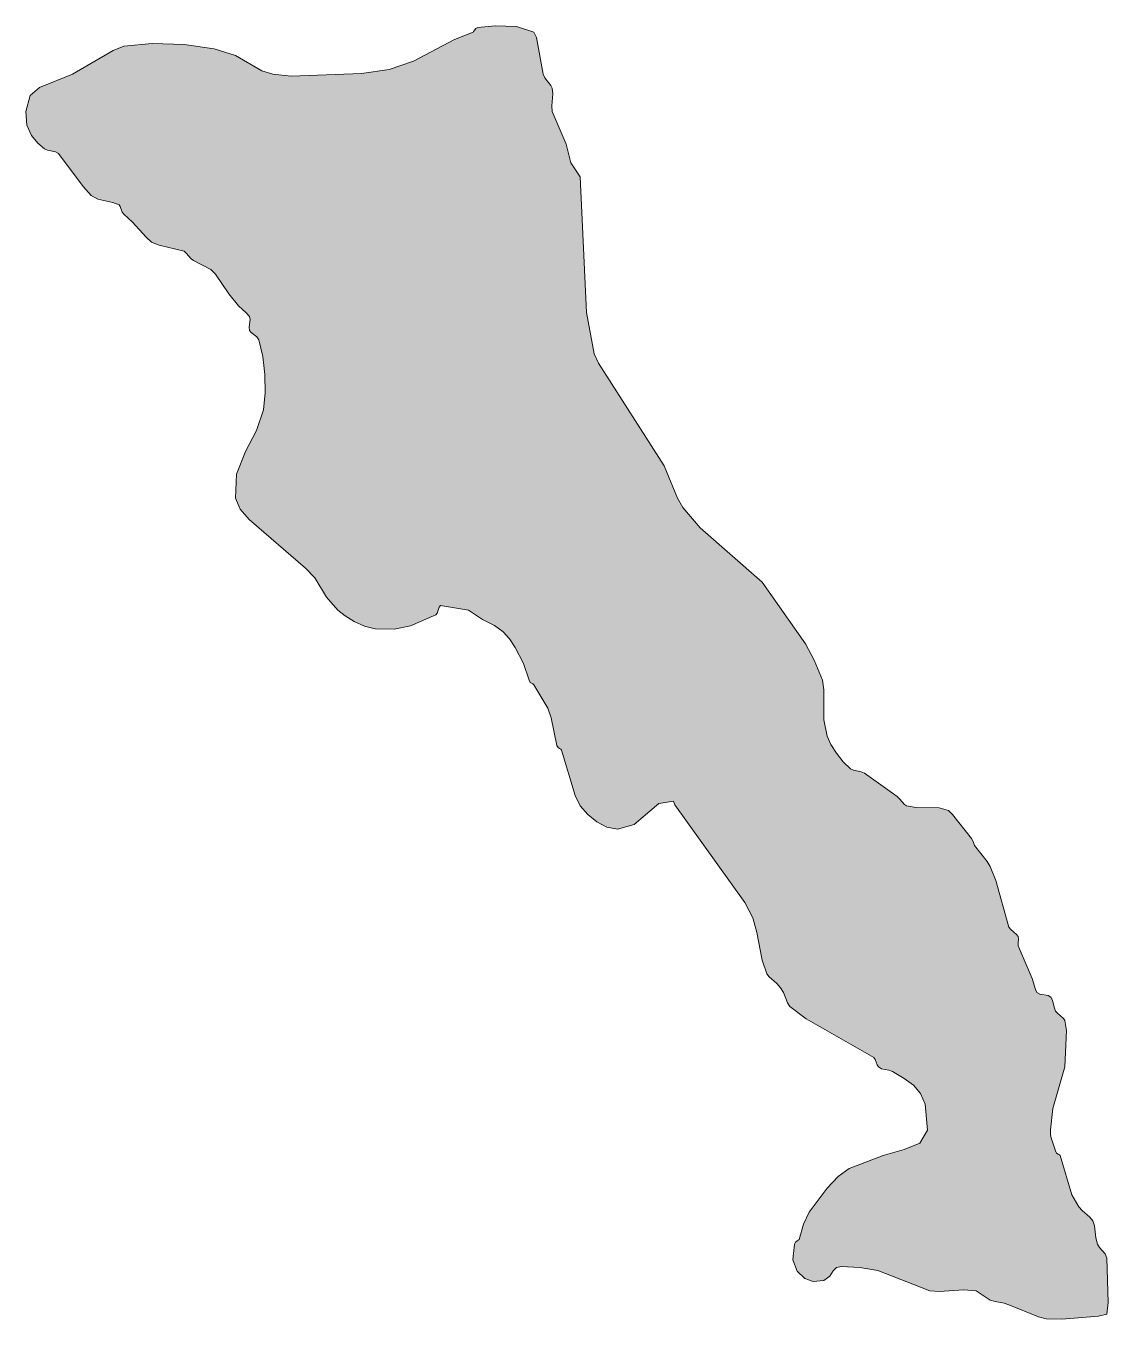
# Model space of a CAD drawing. Header units: inches. Extents: x -493 to 494, y -382 to 902.
# Drawn here: x -392.16 to -367.56, y 397.79 to 427.17 of the extents above; entities that cross this region are included whole.
import ezdxf

# ---------------------------------------------------------------- set-up
doc = ezdxf.new("R2010")
doc.units = ezdxf.units.IN
doc.header["$MEASUREMENT"] = 0
doc.layers.add('Layer 1', color=7, linetype='Continuous')

msp = doc.modelspace()

# ---------------------------------------------------------------- hatches: boundary and pattern name
at = {"layer": 'Layer 1', "true_color": 0xffffff}
h = msp.add_hatch(color=7, dxfattribs=at)
edge = h.paths.add_edge_path()
edge.add_spline(control_points=[(-381.991, 427.022), (-381.991, 427.022), (-381.98, 427.039), (-381.98, 427.039), (-381.98, 427.039), (-381.962, 427.072), (-381.962, 427.072), (-381.962, 427.072), (-381.933, 427.107), (-381.933, 427.107), (-381.933, 427.107), (-381.885, 427.128), (-381.885, 427.128), (-381.885, 427.128), (-381.487, 427.168), (-381.487, 427.168), (-381.487, 427.168), (-381.008, 427.154), (-381.008, 427.154), (-381.008, 427.154), (-380.615, 427.022), (-380.615, 427.022), (-380.615, 427.022), (-380.55, 426.902), (-380.55, 426.902), (-380.55, 426.902), (-380.403, 426.07), (-380.403, 426.07), (-380.403, 426.07), (-380.361, 425.985), (-380.361, 425.985), (-380.361, 425.985), (-380.228, 425.814), (-380.228, 425.814), (-380.228, 425.814), (-380.191, 425.752), (-380.191, 425.752), (-380.191, 425.752), (-380.179, 425.623), (-380.179, 425.623), (-380.179, 425.623), (-380.206, 425.351), (-380.206, 425.351), (-380.206, 425.351), (-380.191, 425.223), (-380.191, 425.223), (-380.191, 425.223), (-379.874, 424.481), (-379.874, 424.481), (-379.874, 424.481), (-379.768, 424.058), (-379.768, 424.058), (-379.768, 424.058), (-379.556, 423.74), (-379.556, 423.74), (-379.556, 423.74), (-379.415, 420.657), (-379.415, 420.657), (-379.415, 420.657), (-379.238, 419.717), (-379.238, 419.717), (-379.238, 419.717), (-379.144, 419.505), (-379.144, 419.505), (-379.144, 419.505), (-377.65, 417.176), (-377.65, 417.176), (-377.65, 417.176), (-377.344, 416.438), (-377.344, 416.438), (-377.344, 416.438), (-377.227, 416.223), (-377.227, 416.223), (-377.227, 416.223), (-376.835, 415.765), (-376.835, 415.765), (-376.835, 415.765), (-375.426, 414.529), (-375.426, 414.529), (-375.426, 414.529), (-374.439, 413.133), (-374.439, 413.133), (-374.439, 413.133), (-374.242, 412.762), (-374.242, 412.762), (-374.242, 412.762), (-374.05, 412.305), (-374.05, 412.305), (-374.05, 412.305), (-374.024, 412.086), (-374.024, 412.086), (-374.024, 412.086), (-374.021, 411.406), (-374.021, 411.406), (-374.021, 411.406), (-373.944, 411.035), (-373.944, 411.035), (-373.944, 411.035), (-373.859, 410.844), (-373.859, 410.844), (-373.859, 410.844), (-373.736, 410.642), (-373.736, 410.642), (-373.736, 410.642), (-373.585, 410.451), (-373.585, 410.451), (-373.585, 410.451), (-373.415, 410.293), (-373.415, 410.293), (-373.415, 410.293), (-373.344, 410.261), (-373.344, 410.261), (-373.344, 410.261), (-373.172, 410.224), (-373.172, 410.224), (-373.172, 410.224), (-373.097, 410.188), (-373.097, 410.188), (-373.097, 410.188), (-372.356, 409.658), (-372.356, 409.658), (-372.356, 409.658), (-372.301, 409.611), (-372.301, 409.611), (-372.301, 409.611), (-372.184, 409.48), (-372.184, 409.48), (-372.184, 409.48), (-372.144, 409.446), (-372.144, 409.446), (-372.144, 409.446), (-371.92, 409.409), (-371.92, 409.409), (-371.92, 409.409), (-371.4, 409.401), (-371.4, 409.401), (-371.4, 409.401), (-371.191, 409.34), (-371.191, 409.34), (-371.191, 409.34), (-371.093, 409.25), (-371.093, 409.25), (-371.093, 409.25), (-370.662, 408.705), (-370.662, 408.705), (-370.662, 408.705), (-370.625, 408.64), (-370.625, 408.64), (-370.625, 408.64), (-370.595, 408.546), (-370.595, 408.546), (-370.595, 408.546), (-370.312, 408.186), (-370.312, 408.186), (-370.312, 408.186), (-370.238, 408.07), (-370.238, 408.07), (-370.238, 408.07), (-370.113, 407.75), (-370.113, 407.75), (-370.113, 407.75), (-369.815, 406.693), (-369.815, 406.693), (-369.815, 406.693), (-369.774, 406.64), (-369.774, 406.64), (-369.774, 406.64), (-369.642, 406.527), (-369.642, 406.527), (-369.642, 406.527), (-369.603, 406.481), (-369.603, 406.481), (-369.603, 406.481), (-369.595, 406.433), (-369.595, 406.433), (-369.595, 406.433), (-369.606, 406.321), (-369.606, 406.321), (-369.606, 406.321), (-369.603, 406.27), (-369.603, 406.27), (-369.603, 406.27), (-369.285, 405.529), (-369.285, 405.529), (-369.285, 405.529), (-369.213, 405.277), (-369.213, 405.277), (-369.213, 405.277), (-369.18, 405.211), (-369.18, 405.211), (-369.18, 405.211), (-369.111, 405.174), (-369.111, 405.174), (-369.111, 405.174), (-368.926, 405.14), (-368.926, 405.14), (-368.926, 405.14), (-368.862, 405.105), (-368.862, 405.105), (-368.862, 405.105), (-368.821, 405.033), (-368.821, 405.033), (-368.821, 405.033), (-368.79, 404.876), (-368.79, 404.876), (-368.79, 404.876), (-368.756, 404.788), (-368.756, 404.788), (-368.756, 404.788), (-368.714, 404.74), (-368.714, 404.74), (-368.714, 404.74), (-368.577, 404.616), (-368.577, 404.616), (-368.577, 404.616), (-368.544, 404.576), (-368.544, 404.576), (-368.544, 404.576), (-368.508, 404.345), (-368.508, 404.345), (-368.508, 404.345), (-368.544, 403.517), (-368.544, 403.517), (-368.544, 403.517), (-368.817, 402.577), (-368.817, 402.577), (-368.817, 402.577), (-368.871, 402.086), (-368.871, 402.086), (-368.871, 402.086), (-368.873, 402.001), (-368.873, 402.001), (-368.873, 402.001), (-368.862, 401.929), (-368.862, 401.929), (-368.862, 401.929), (-368.756, 401.611), (-368.756, 401.611), (-368.756, 401.611), (-368.731, 401.561), (-368.731, 401.561), (-368.731, 401.561), (-368.699, 401.537), (-368.699, 401.537), (-368.699, 401.537), (-368.668, 401.523), (-368.668, 401.523), (-368.668, 401.523), (-368.65, 401.505), (-368.65, 401.505), (-368.65, 401.505), (-368.382, 400.611), (-368.382, 400.611), (-368.382, 400.611), (-368.227, 400.341), (-368.227, 400.341), (-368.227, 400.341), (-368.15, 400.258), (-368.15, 400.258), (-368.15, 400.258), (-367.972, 400.102), (-367.972, 400.102), (-367.972, 400.102), (-367.909, 400.023), (-367.909, 400.023), (-367.909, 400.023), (-367.872, 399.909), (-367.872, 399.909), (-367.872, 399.909), (-367.842, 399.635), (-367.842, 399.635), (-367.842, 399.635), (-367.803, 399.494), (-367.803, 399.494), (-367.803, 399.494), (-367.755, 399.419), (-367.755, 399.419), (-367.755, 399.419), (-367.629, 399.271), (-367.629, 399.271), (-367.629, 399.271), (-367.591, 399.176), (-367.591, 399.176), (-367.591, 399.176), (-367.56, 398.165), (-367.56, 398.165), (-367.56, 398.165), (-367.591, 397.905), (-367.591, 397.905), (-367.591, 397.905), (-367.781, 397.853), (-367.781, 397.853), (-367.781, 397.853), (-368.611, 397.789), (-368.611, 397.789), (-368.611, 397.789), (-368.968, 397.799), (-368.968, 397.799), (-368.968, 397.799), (-369.145, 397.843), (-369.145, 397.843), (-369.145, 397.843), (-369.815, 398.117), (-369.815, 398.117), (-369.815, 398.117), (-369.925, 398.15), (-369.925, 398.15), (-369.925, 398.15), (-370.126, 398.187), (-370.126, 398.187), (-370.126, 398.187), (-370.238, 398.223), (-370.238, 398.223), (-370.238, 398.223), (-370.556, 398.435), (-370.556, 398.435), (-370.556, 398.435), (-370.848, 398.456), (-370.848, 398.456), (-370.848, 398.456), (-371.392, 398.42), (-371.392, 398.42), (-371.392, 398.42), (-371.615, 398.435), (-371.615, 398.435), (-371.615, 398.435), (-372.79, 398.892), (-372.79, 398.892), (-372.79, 398.892), (-373.203, 398.964), (-373.203, 398.964), (-373.203, 398.964), (-373.616, 398.986), (-373.616, 398.986), (-373.616, 398.986), (-373.732, 398.964), (-373.732, 398.964), (-373.732, 398.964), (-373.812, 398.885), (-373.812, 398.885), (-373.812, 398.885), (-373.888, 398.768), (-373.888, 398.768), (-373.888, 398.768), (-374.019, 398.669), (-374.019, 398.669), (-374.019, 398.669), (-374.262, 398.646), (-374.262, 398.646), (-374.262, 398.646), (-374.451, 398.713), (-374.451, 398.713), (-374.451, 398.713), (-374.624, 398.876), (-374.624, 398.876), (-374.624, 398.876), (-374.722, 399.136), (-374.722, 399.136), (-374.722, 399.136), (-374.685, 399.494), (-374.685, 399.494), (-374.685, 399.494), (-374.661, 399.537), (-374.661, 399.537), (-374.661, 399.537), (-374.625, 399.568), (-374.625, 399.568), (-374.625, 399.568), (-374.58, 399.6), (-374.58, 399.6), (-374.58, 399.6), (-374.481, 399.945), (-374.481, 399.945), (-374.481, 399.945), (-374.354, 400.216), (-374.354, 400.216), (-374.354, 400.216), (-373.944, 400.764), (-373.944, 400.764), (-373.944, 400.764), (-373.695, 401.032), (-373.695, 401.032), (-373.695, 401.032), (-373.448, 401.208), (-373.448, 401.208), (-373.448, 401.208), (-372.673, 401.505), (-372.673, 401.505), (-372.673, 401.505), (-372.195, 401.641), (-372.195, 401.641), (-372.195, 401.641), (-371.842, 401.786), (-371.842, 401.786), (-371.842, 401.786), (-371.667, 402.081), (-371.667, 402.081), (-371.667, 402.081), (-371.721, 402.67), (-371.721, 402.67), (-371.721, 402.67), (-371.822, 402.917), (-371.822, 402.917), (-371.822, 402.917), (-371.983, 403.102), (-371.983, 403.102), (-371.983, 403.102), (-372.198, 403.256), (-372.198, 403.256), (-372.198, 403.256), (-372.462, 403.411), (-372.462, 403.411), (-372.462, 403.411), (-372.547, 403.444), (-372.547, 403.444), (-372.547, 403.444), (-372.708, 403.475), (-372.708, 403.475), (-372.708, 403.475), (-372.779, 403.517), (-372.779, 403.517), (-372.779, 403.517), (-372.807, 403.562), (-372.807, 403.562), (-372.807, 403.562), (-372.856, 403.689), (-372.856, 403.689), (-372.856, 403.689), (-372.885, 403.729), (-372.885, 403.729), (-372.885, 403.729), (-374.424, 404.607), (-374.424, 404.607), (-374.424, 404.607), (-374.791, 404.894), (-374.791, 404.894), (-374.791, 404.894), (-374.844, 404.974), (-374.844, 404.974), (-374.844, 404.974), (-374.94, 405.205), (-374.94, 405.205), (-374.94, 405.205), (-375.003, 405.317), (-375.003, 405.317), (-375.003, 405.317), (-375.088, 405.411), (-375.088, 405.411), (-375.088, 405.411), (-375.264, 405.562), (-375.264, 405.562), (-375.264, 405.562), (-375.32, 405.635), (-375.32, 405.635), (-375.32, 405.635), (-375.426, 405.94), (-375.426, 405.94), (-375.426, 405.94), (-375.54, 406.574), (-375.54, 406.574), (-375.54, 406.574), (-375.638, 406.905), (-375.638, 406.905), (-375.638, 406.905), (-375.814, 407.256), (-375.814, 407.256), (-375.814, 407.256), (-377.407, 409.475), (-377.407, 409.475), (-377.407, 409.475), (-377.438, 409.552), (-377.438, 409.552), (-377.438, 409.552), (-377.768, 409.499), (-377.768, 409.499), (-377.768, 409.499), (-378.33, 409.024), (-378.33, 409.024), (-378.33, 409.024), (-378.709, 408.917), (-378.709, 408.917), (-378.709, 408.917), (-378.95, 408.967), (-378.95, 408.967), (-378.95, 408.967), (-379.178, 409.086), (-379.178, 409.086), (-379.178, 409.086), (-379.383, 409.253), (-379.383, 409.253), (-379.383, 409.253), (-379.556, 409.446), (-379.556, 409.446), (-379.556, 409.446), (-379.674, 409.685), (-379.674, 409.685), (-379.674, 409.685), (-379.979, 410.717), (-379.979, 410.717), (-379.979, 410.717), (-379.998, 410.734), (-379.998, 410.734), (-379.998, 410.734), (-380.029, 410.75), (-380.029, 410.75), (-380.029, 410.75), (-380.062, 410.775), (-380.062, 410.775), (-380.062, 410.775), (-380.085, 410.823), (-380.085, 410.823), (-380.085, 410.823), (-380.214, 411.445), (-380.214, 411.445), (-380.214, 411.445), (-380.297, 411.67), (-380.297, 411.67), (-380.297, 411.67), (-380.615, 412.199), (-380.615, 412.199), (-380.615, 412.199), (-380.637, 412.222), (-380.637, 412.222), (-380.637, 412.222), (-380.667, 412.233), (-380.667, 412.233), (-380.667, 412.233), (-380.697, 412.254), (-380.697, 412.254), (-380.697, 412.254), (-380.721, 412.305), (-380.721, 412.305), (-380.721, 412.305), (-380.848, 412.681), (-380.848, 412.681), (-380.848, 412.681), (-381.038, 413.046), (-381.038, 413.046), (-381.038, 413.046), (-381.166, 413.246), (-381.166, 413.246), (-381.166, 413.246), (-381.309, 413.405), (-381.309, 413.405), (-381.309, 413.405), (-381.502, 413.543), (-381.502, 413.543), (-381.502, 413.543), (-381.779, 413.682), (-381.779, 413.682), (-381.779, 413.682), (-382.097, 413.894), (-382.097, 413.894), (-382.097, 413.894), (-382.732, 413.999), (-382.732, 413.999), (-382.732, 413.999), (-382.766, 413.962), (-382.766, 413.962), (-382.766, 413.962), (-382.812, 413.826), (-382.812, 413.826), (-382.812, 413.826), (-382.838, 413.788), (-382.838, 413.788), (-382.838, 413.788), (-383.417, 413.54), (-383.417, 413.54), (-383.417, 413.54), (-383.783, 413.463), (-383.783, 413.463), (-383.783, 413.463), (-384.214, 413.47), (-384.214, 413.47), (-384.214, 413.47), (-384.46, 413.531), (-384.46, 413.531), (-384.46, 413.531), (-384.695, 413.636), (-384.695, 413.636), (-384.695, 413.636), (-384.902, 413.765), (-384.902, 413.765), (-384.902, 413.765), (-385.062, 413.894), (-385.062, 413.894), (-385.062, 413.894), (-385.324, 414.186), (-385.324, 414.186), (-385.324, 414.186), (-385.591, 414.627), (-385.591, 414.627), (-385.591, 414.627), (-385.803, 414.846), (-385.803, 414.846), (-385.803, 414.846), (-387.083, 415.955), (-387.083, 415.955), (-387.083, 415.955), (-387.283, 416.185), (-387.283, 416.185), (-387.283, 416.185), (-387.391, 416.435), (-387.391, 416.435), (-387.391, 416.435), (-387.369, 416.985), (-387.369, 416.985), (-387.369, 416.985), (-387.165, 417.496), (-387.165, 417.496), (-387.165, 417.496), (-386.916, 417.979), (-386.916, 417.979), (-386.916, 417.979), (-386.756, 418.446), (-386.756, 418.446), (-386.756, 418.446), (-386.72, 418.835), (-386.72, 418.835), (-386.72, 418.835), (-386.725, 419.246), (-386.725, 419.246), (-386.725, 419.246), (-386.772, 419.654), (-386.772, 419.654), (-386.772, 419.654), (-386.861, 420.034), (-386.861, 420.034), (-386.861, 420.034), (-386.905, 420.105), (-386.905, 420.105), (-386.905, 420.105), (-387.033, 420.2), (-387.033, 420.2), (-387.033, 420.2), (-387.073, 420.246), (-387.073, 420.246), (-387.073, 420.246), (-387.081, 420.32), (-387.081, 420.32), (-387.081, 420.32), (-387.058, 420.495), (-387.058, 420.495), (-387.058, 420.495), (-387.073, 420.564), (-387.073, 420.564), (-387.073, 420.564), (-387.146, 420.648), (-387.146, 420.648), (-387.146, 420.648), (-387.325, 420.809), (-387.325, 420.809), (-387.325, 420.809), (-387.546, 421.081), (-387.546, 421.081), (-387.546, 421.081), (-387.846, 421.527), (-387.846, 421.527), (-387.846, 421.527), (-387.949, 421.637), (-387.949, 421.637), (-387.949, 421.637), (-388.344, 421.834), (-388.344, 421.834), (-388.344, 421.834), (-388.396, 421.877), (-388.396, 421.877), (-388.396, 421.877), (-388.51, 422.008), (-388.51, 422.008), (-388.51, 422.008), (-388.556, 422.046), (-388.556, 422.046), (-388.556, 422.046), (-389.123, 422.183), (-389.123, 422.183), (-389.123, 422.183), (-389.297, 422.258), (-389.297, 422.258), (-389.297, 422.258), (-389.42, 422.366), (-389.42, 422.366), (-389.42, 422.366), (-389.73, 422.71), (-389.73, 422.71), (-389.73, 422.71), (-389.932, 422.893), (-389.932, 422.893), (-389.932, 422.893), (-389.964, 422.939), (-389.964, 422.939), (-389.964, 422.939), (-390.013, 423.067), (-390.013, 423.067), (-390.013, 423.067), (-390.038, 423.105), (-390.038, 423.105), (-390.038, 423.105), (-390.178, 423.158), (-390.178, 423.158), (-390.178, 423.158), (-390.517, 423.228), (-390.517, 423.228), (-390.517, 423.228), (-390.673, 423.317), (-390.673, 423.317), (-390.673, 423.317), (-390.854, 423.516), (-390.854, 423.516), (-390.854, 423.516), (-391.415, 424.27), (-391.415, 424.27), (-391.415, 424.27), (-391.479, 424.305), (-391.479, 424.305), (-391.479, 424.305), (-391.662, 424.346), (-391.662, 424.346), (-391.662, 424.346), (-391.732, 424.375), (-391.732, 424.375), (-391.732, 424.375), (-391.884, 424.503), (-391.884, 424.503), (-391.884, 424.503), (-392.03, 424.677), (-392.03, 424.677), (-392.03, 424.677), (-392.133, 424.912), (-392.133, 424.912), (-392.133, 424.912), (-392.156, 425.223), (-392.156, 425.223), (-392.156, 425.223), (-392.056, 425.586), (-392.056, 425.586), (-392.056, 425.586), (-391.844, 425.77), (-391.844, 425.77), (-391.844, 425.77), (-391.097, 426.07), (-391.097, 426.07), (-391.097, 426.07), (-390.175, 426.612), (-390.175, 426.612), (-390.175, 426.612), (-389.932, 426.705), (-389.932, 426.705), (-389.932, 426.705), (-389.285, 426.768), (-389.285, 426.768), (-389.285, 426.768), (-388.555, 426.742), (-388.555, 426.742), (-388.555, 426.742), (-387.878, 426.645), (-387.878, 426.645), (-387.878, 426.645), (-387.391, 426.493), (-387.391, 426.493), (-387.391, 426.493), (-386.796, 426.15), (-386.796, 426.15), (-386.796, 426.15), (-386.544, 426.07), (-386.544, 426.07), (-386.544, 426.07), (-386.125, 426.024), (-386.125, 426.024), (-386.125, 426.024), (-384.53, 426.089), (-384.53, 426.089), (-384.53, 426.089), (-383.897, 426.176), (-383.897, 426.176), (-383.897, 426.176), (-383.345, 426.365), (-383.345, 426.365), (-383.345, 426.365), (-382.414, 426.859), (-382.414, 426.859), (-382.414, 426.859), (-381.991, 427.022), (-381.991, 427.022), (-381.991, 427.022), (-381.991, 427.022), (-381.991, 427.022), (-381.991, 427.022), (-381.991, 427.022), (-381.991, 427.022)], knot_values=[0, 0, 0, 0, 1, 1, 1, 2, 2, 2, 3, 3, 3, 4, 4, 4, 5, 5, 5, 6, 6, 6, 7, 7, 7, 8, 8, 8, 9, 9, 9, 10, 10, 10, 11, 11, 11, 12, 12, 12, 13, 13, 13, 14, 14, 14, 15, 15, 15, 16, 16, 16, 17, 17, 17, 18, 18, 18, 19, 19, 19, 20, 20, 20, 21, 21, 21, 22, 22, 22, 23, 23, 23, 24, 24, 24, 25, 25, 25, 26, 26, 26, 27, 27, 27, 28, 28, 28, 29, 29, 29, 30, 30, 30, 31, 31, 31, 32, 32, 32, 33, 33, 33, 34, 34, 34, 35, 35, 35, 36, 36, 36, 37, 37, 37, 38, 38, 38, 39, 39, 39, 40, 40, 40, 41, 41, 41, 42, 42, 42, 43, 43, 43, 44, 44, 44, 45, 45, 45, 46, 46, 46, 47, 47, 47, 48, 48, 48, 49, 49, 49, 50, 50, 50, 51, 51, 51, 52, 52, 52, 53, 53, 53, 54, 54, 54, 55, 55, 55, 56, 56, 56, 57, 57, 57, 58, 58, 58, 59, 59, 59, 60, 60, 60, 61, 61, 61, 62, 62, 62, 63, 63, 63, 64, 64, 64, 65, 65, 65, 66, 66, 66, 67, 67, 67, 68, 68, 68, 69, 69, 69, 70, 70, 70, 71, 71, 71, 72, 72, 72, 73, 73, 73, 74, 74, 74, 75, 75, 75, 76, 76, 76, 77, 77, 77, 78, 78, 78, 79, 79, 79, 80, 80, 80, 81, 81, 81, 82, 82, 82, 83, 83, 83, 84, 84, 84, 85, 85, 85, 86, 86, 86, 87, 87, 87, 88, 88, 88, 89, 89, 89, 90, 90, 90, 91, 91, 91, 92, 92, 92, 93, 93, 93, 94, 94, 94, 95, 95, 95, 96, 96, 96, 97, 97, 97, 98, 98, 98, 99, 99, 99, 100, 100, 100, 101, 101, 101, 102, 102, 102, 103, 103, 103, 104, 104, 104, 105, 105, 105, 106, 106, 106, 107, 107, 107, 108, 108, 108, 109, 109, 109, 110, 110, 110, 111, 111, 111, 112, 112, 112, 113, 113, 113, 114, 114, 114, 115, 115, 115, 116, 116, 116, 117, 117, 117, 118, 118, 118, 119, 119, 119, 120, 120, 120, 121, 121, 121, 122, 122, 122, 123, 123, 123, 124, 124, 124, 125, 125, 125, 126, 126, 126, 127, 127, 127, 128, 128, 128, 129, 129, 129, 130, 130, 130, 131, 131, 131, 132, 132, 132, 133, 133, 133, 134, 134, 134, 135, 135, 135, 136, 136, 136, 137, 137, 137, 138, 138, 138, 139, 139, 139, 140, 140, 140, 141, 141, 141, 142, 142, 142, 143, 143, 143, 144, 144, 144, 145, 145, 145, 146, 146, 146, 147, 147, 147, 148, 148, 148, 149, 149, 149, 150, 150, 150, 151, 151, 151, 152, 152, 152, 153, 153, 153, 154, 154, 154, 155, 155, 155, 156, 156, 156, 157, 157, 157, 158, 158, 158, 159, 159, 159, 160, 160, 160, 161, 161, 161, 162, 162, 162, 163, 163, 163, 164, 164, 164, 165, 165, 165, 166, 166, 166, 167, 167, 167, 168, 168, 168, 169, 169, 169, 170, 170, 170, 171, 171, 171, 172, 172, 172, 173, 173, 173, 174, 174, 174, 175, 175, 175, 176, 176, 176, 177, 177, 177, 178, 178, 178, 179, 179, 179, 180, 180, 180, 181, 181, 181, 182, 182, 182, 183, 183, 183, 184, 184, 184, 185, 185, 185, 186, 186, 186, 187, 187, 187, 188, 188, 188, 189, 189, 189, 190, 190, 190, 191, 191, 191, 192, 192, 192, 193, 193, 193, 194, 194, 194, 195, 195, 195, 196, 196, 196, 197, 197, 197, 198, 198, 198, 199, 199, 199, 200, 200, 200, 201, 201, 201, 202, 202, 202, 203, 203, 203, 204, 204, 204, 205, 205, 205, 206, 206, 206, 207, 207, 207, 208, 208, 208, 209, 209, 209, 210, 210, 210, 211, 211, 211, 212, 212, 212, 213, 213, 213, 214, 214, 214, 215, 215, 215, 216, 216, 216, 217, 217, 217, 218, 218, 218, 219, 219, 219, 220, 220, 220, 221, 221, 221, 222, 222, 222, 223, 223, 223, 224, 224, 224, 225, 225, 225, 226, 226, 226, 227, 227, 227, 228, 228, 228, 229, 229, 229, 230, 230, 230, 231, 231, 231, 232, 232, 232, 233, 233, 233, 234, 234, 234, 235, 235, 235, 236, 236, 236, 237, 237, 237, 238, 238, 238, 239, 239, 239, 240, 240, 240, 241, 241, 241, 242, 242, 242, 243, 243, 243, 244, 244, 244, 245, 245, 245, 246, 246, 246, 247, 247, 247, 248, 248, 248, 249, 249, 249, 250, 250, 250, 251, 251, 251, 252, 252, 252, 253, 253, 253, 254, 254, 254, 255, 255, 255, 256, 256, 256, 257, 257, 257, 258, 258, 258, 259, 259, 259, 260, 260, 260, 261, 261, 261, 262, 262, 262, 263, 263, 263, 263], degree=3, periodic=1)

# ---------------------------------------------------------------- linework, layer by layer
at = {"layer": 'Layer 1', "lineweight": 0}
msp.add_open_spline([(-381.991, 427.022), (-381.991, 427.022), (-381.98, 427.039), (-381.98, 427.039), (-381.98, 427.039), (-381.962, 427.072), (-381.962, 427.072), (-381.962, 427.072), (-381.933, 427.107), (-381.933, 427.107), (-381.933, 427.107), (-381.885, 427.128), (-381.885, 427.128), (-381.885, 427.128), (-381.487, 427.168), (-381.487, 427.168), (-381.487, 427.168), (-381.008, 427.154), (-381.008, 427.154), (-381.008, 427.154), (-380.615, 427.022), (-380.615, 427.022), (-380.615, 427.022), (-380.55, 426.902), (-380.55, 426.902), (-380.55, 426.902), (-380.403, 426.07), (-380.403, 426.07), (-380.403, 426.07), (-380.361, 425.985), (-380.361, 425.985), (-380.361, 425.985), (-380.228, 425.814), (-380.228, 425.814), (-380.228, 425.814), (-380.191, 425.752), (-380.191, 425.752), (-380.191, 425.752), (-380.179, 425.623), (-380.179, 425.623), (-380.179, 425.623), (-380.206, 425.351), (-380.206, 425.351), (-380.206, 425.351), (-380.191, 425.223), (-380.191, 425.223), (-380.191, 425.223), (-379.874, 424.481), (-379.874, 424.481), (-379.874, 424.481), (-379.768, 424.058), (-379.768, 424.058), (-379.768, 424.058), (-379.556, 423.74), (-379.556, 423.74), (-379.556, 423.74), (-379.415, 420.657), (-379.415, 420.657), (-379.415, 420.657), (-379.238, 419.717), (-379.238, 419.717), (-379.238, 419.717), (-379.144, 419.505), (-379.144, 419.505), (-379.144, 419.505), (-377.65, 417.176), (-377.65, 417.176), (-377.65, 417.176), (-377.344, 416.438), (-377.344, 416.438), (-377.344, 416.438), (-377.227, 416.223), (-377.227, 416.223), (-377.227, 416.223), (-376.835, 415.765), (-376.835, 415.765), (-376.835, 415.765), (-375.426, 414.529), (-375.426, 414.529), (-375.426, 414.529), (-374.439, 413.133), (-374.439, 413.133), (-374.439, 413.133), (-374.242, 412.762), (-374.242, 412.762), (-374.242, 412.762), (-374.05, 412.305), (-374.05, 412.305), (-374.05, 412.305), (-374.024, 412.086), (-374.024, 412.086), (-374.024, 412.086), (-374.021, 411.406), (-374.021, 411.406), (-374.021, 411.406), (-373.944, 411.035), (-373.944, 411.035), (-373.944, 411.035), (-373.859, 410.844), (-373.859, 410.844), (-373.859, 410.844), (-373.736, 410.642), (-373.736, 410.642), (-373.736, 410.642), (-373.585, 410.451), (-373.585, 410.451), (-373.585, 410.451), (-373.415, 410.293), (-373.415, 410.293), (-373.415, 410.293), (-373.344, 410.261), (-373.344, 410.261), (-373.344, 410.261), (-373.172, 410.224), (-373.172, 410.224), (-373.172, 410.224), (-373.097, 410.188), (-373.097, 410.188), (-373.097, 410.188), (-372.356, 409.658), (-372.356, 409.658), (-372.356, 409.658), (-372.301, 409.611), (-372.301, 409.611), (-372.301, 409.611), (-372.184, 409.48), (-372.184, 409.48), (-372.184, 409.48), (-372.144, 409.446), (-372.144, 409.446), (-372.144, 409.446), (-371.92, 409.409), (-371.92, 409.409), (-371.92, 409.409), (-371.4, 409.401), (-371.4, 409.401), (-371.4, 409.401), (-371.191, 409.34), (-371.191, 409.34), (-371.191, 409.34), (-371.093, 409.25), (-371.093, 409.25), (-371.093, 409.25), (-370.662, 408.705), (-370.662, 408.705), (-370.662, 408.705), (-370.625, 408.64), (-370.625, 408.64), (-370.625, 408.64), (-370.595, 408.546), (-370.595, 408.546), (-370.595, 408.546), (-370.312, 408.186), (-370.312, 408.186), (-370.312, 408.186), (-370.238, 408.07), (-370.238, 408.07), (-370.238, 408.07), (-370.113, 407.75), (-370.113, 407.75), (-370.113, 407.75), (-369.815, 406.693), (-369.815, 406.693), (-369.815, 406.693), (-369.774, 406.64), (-369.774, 406.64), (-369.774, 406.64), (-369.642, 406.527), (-369.642, 406.527), (-369.642, 406.527), (-369.603, 406.481), (-369.603, 406.481), (-369.603, 406.481), (-369.595, 406.433), (-369.595, 406.433), (-369.595, 406.433), (-369.606, 406.321), (-369.606, 406.321), (-369.606, 406.321), (-369.603, 406.27), (-369.603, 406.27), (-369.603, 406.27), (-369.285, 405.529), (-369.285, 405.529), (-369.285, 405.529), (-369.213, 405.277), (-369.213, 405.277), (-369.213, 405.277), (-369.18, 405.211), (-369.18, 405.211), (-369.18, 405.211), (-369.111, 405.174), (-369.111, 405.174), (-369.111, 405.174), (-368.926, 405.14), (-368.926, 405.14), (-368.926, 405.14), (-368.862, 405.105), (-368.862, 405.105), (-368.862, 405.105), (-368.821, 405.033), (-368.821, 405.033), (-368.821, 405.033), (-368.79, 404.876), (-368.79, 404.876), (-368.79, 404.876), (-368.756, 404.788), (-368.756, 404.788), (-368.756, 404.788), (-368.714, 404.74), (-368.714, 404.74), (-368.714, 404.74), (-368.577, 404.616), (-368.577, 404.616), (-368.577, 404.616), (-368.544, 404.576), (-368.544, 404.576), (-368.544, 404.576), (-368.508, 404.345), (-368.508, 404.345), (-368.508, 404.345), (-368.544, 403.517), (-368.544, 403.517), (-368.544, 403.517), (-368.817, 402.577), (-368.817, 402.577), (-368.817, 402.577), (-368.871, 402.086), (-368.871, 402.086), (-368.871, 402.086), (-368.873, 402.001), (-368.873, 402.001), (-368.873, 402.001), (-368.862, 401.929), (-368.862, 401.929), (-368.862, 401.929), (-368.756, 401.611), (-368.756, 401.611), (-368.756, 401.611), (-368.731, 401.561), (-368.731, 401.561), (-368.731, 401.561), (-368.699, 401.537), (-368.699, 401.537), (-368.699, 401.537), (-368.668, 401.523), (-368.668, 401.523), (-368.668, 401.523), (-368.65, 401.505), (-368.65, 401.505), (-368.65, 401.505), (-368.382, 400.611), (-368.382, 400.611), (-368.382, 400.611), (-368.227, 400.341), (-368.227, 400.341), (-368.227, 400.341), (-368.15, 400.258), (-368.15, 400.258), (-368.15, 400.258), (-367.972, 400.102), (-367.972, 400.102), (-367.972, 400.102), (-367.909, 400.023), (-367.909, 400.023), (-367.909, 400.023), (-367.872, 399.909), (-367.872, 399.909), (-367.872, 399.909), (-367.842, 399.635), (-367.842, 399.635), (-367.842, 399.635), (-367.803, 399.494), (-367.803, 399.494), (-367.803, 399.494), (-367.755, 399.419), (-367.755, 399.419), (-367.755, 399.419), (-367.629, 399.271), (-367.629, 399.271), (-367.629, 399.271), (-367.591, 399.176), (-367.591, 399.176), (-367.591, 399.176), (-367.56, 398.165), (-367.56, 398.165), (-367.56, 398.165), (-367.591, 397.905), (-367.591, 397.905), (-367.591, 397.905), (-367.781, 397.853), (-367.781, 397.853), (-367.781, 397.853), (-368.611, 397.789), (-368.611, 397.789), (-368.611, 397.789), (-368.968, 397.799), (-368.968, 397.799), (-368.968, 397.799), (-369.145, 397.843), (-369.145, 397.843), (-369.145, 397.843), (-369.815, 398.117), (-369.815, 398.117), (-369.815, 398.117), (-369.925, 398.15), (-369.925, 398.15), (-369.925, 398.15), (-370.126, 398.187), (-370.126, 398.187), (-370.126, 398.187), (-370.238, 398.223), (-370.238, 398.223), (-370.238, 398.223), (-370.556, 398.435), (-370.556, 398.435), (-370.556, 398.435), (-370.848, 398.456), (-370.848, 398.456), (-370.848, 398.456), (-371.392, 398.42), (-371.392, 398.42), (-371.392, 398.42), (-371.615, 398.435), (-371.615, 398.435), (-371.615, 398.435), (-372.79, 398.892), (-372.79, 398.892), (-372.79, 398.892), (-373.203, 398.964), (-373.203, 398.964), (-373.203, 398.964), (-373.616, 398.986), (-373.616, 398.986), (-373.616, 398.986), (-373.732, 398.964), (-373.732, 398.964), (-373.732, 398.964), (-373.812, 398.885), (-373.812, 398.885), (-373.812, 398.885), (-373.888, 398.768), (-373.888, 398.768), (-373.888, 398.768), (-374.019, 398.669), (-374.019, 398.669), (-374.019, 398.669), (-374.262, 398.646), (-374.262, 398.646), (-374.262, 398.646), (-374.451, 398.713), (-374.451, 398.713), (-374.451, 398.713), (-374.624, 398.876), (-374.624, 398.876), (-374.624, 398.876), (-374.722, 399.136), (-374.722, 399.136), (-374.722, 399.136), (-374.685, 399.494), (-374.685, 399.494), (-374.685, 399.494), (-374.661, 399.537), (-374.661, 399.537), (-374.661, 399.537), (-374.625, 399.568), (-374.625, 399.568), (-374.625, 399.568), (-374.58, 399.6), (-374.58, 399.6), (-374.58, 399.6), (-374.481, 399.945), (-374.481, 399.945), (-374.481, 399.945), (-374.354, 400.216), (-374.354, 400.216), (-374.354, 400.216), (-373.944, 400.764), (-373.944, 400.764), (-373.944, 400.764), (-373.695, 401.032), (-373.695, 401.032), (-373.695, 401.032), (-373.448, 401.208), (-373.448, 401.208), (-373.448, 401.208), (-372.673, 401.505), (-372.673, 401.505), (-372.673, 401.505), (-372.195, 401.641), (-372.195, 401.641), (-372.195, 401.641), (-371.842, 401.786), (-371.842, 401.786), (-371.842, 401.786), (-371.667, 402.081), (-371.667, 402.081), (-371.667, 402.081), (-371.721, 402.67), (-371.721, 402.67), (-371.721, 402.67), (-371.822, 402.917), (-371.822, 402.917), (-371.822, 402.917), (-371.983, 403.102), (-371.983, 403.102), (-371.983, 403.102), (-372.198, 403.256), (-372.198, 403.256), (-372.198, 403.256), (-372.462, 403.411), (-372.462, 403.411), (-372.462, 403.411), (-372.547, 403.444), (-372.547, 403.444), (-372.547, 403.444), (-372.708, 403.475), (-372.708, 403.475), (-372.708, 403.475), (-372.779, 403.517), (-372.779, 403.517), (-372.779, 403.517), (-372.807, 403.562), (-372.807, 403.562), (-372.807, 403.562), (-372.856, 403.689), (-372.856, 403.689), (-372.856, 403.689), (-372.885, 403.729), (-372.885, 403.729), (-372.885, 403.729), (-374.424, 404.607), (-374.424, 404.607), (-374.424, 404.607), (-374.791, 404.894), (-374.791, 404.894), (-374.791, 404.894), (-374.844, 404.974), (-374.844, 404.974), (-374.844, 404.974), (-374.94, 405.205), (-374.94, 405.205), (-374.94, 405.205), (-375.003, 405.317), (-375.003, 405.317), (-375.003, 405.317), (-375.088, 405.411), (-375.088, 405.411), (-375.088, 405.411), (-375.264, 405.562), (-375.264, 405.562), (-375.264, 405.562), (-375.32, 405.635), (-375.32, 405.635), (-375.32, 405.635), (-375.426, 405.94), (-375.426, 405.94), (-375.426, 405.94), (-375.54, 406.574), (-375.54, 406.574), (-375.54, 406.574), (-375.638, 406.905), (-375.638, 406.905), (-375.638, 406.905), (-375.814, 407.256), (-375.814, 407.256), (-375.814, 407.256), (-377.407, 409.475), (-377.407, 409.475), (-377.407, 409.475), (-377.438, 409.552), (-377.438, 409.552), (-377.438, 409.552), (-377.768, 409.499), (-377.768, 409.499), (-377.768, 409.499), (-378.33, 409.024), (-378.33, 409.024), (-378.33, 409.024), (-378.709, 408.917), (-378.709, 408.917), (-378.709, 408.917), (-378.95, 408.967), (-378.95, 408.967), (-378.95, 408.967), (-379.178, 409.086), (-379.178, 409.086), (-379.178, 409.086), (-379.383, 409.253), (-379.383, 409.253), (-379.383, 409.253), (-379.556, 409.446), (-379.556, 409.446), (-379.556, 409.446), (-379.674, 409.685), (-379.674, 409.685), (-379.674, 409.685), (-379.979, 410.717), (-379.979, 410.717), (-379.979, 410.717), (-379.998, 410.734), (-379.998, 410.734), (-379.998, 410.734), (-380.029, 410.75), (-380.029, 410.75), (-380.029, 410.75), (-380.062, 410.775), (-380.062, 410.775), (-380.062, 410.775), (-380.085, 410.823), (-380.085, 410.823), (-380.085, 410.823), (-380.214, 411.445), (-380.214, 411.445), (-380.214, 411.445), (-380.297, 411.67), (-380.297, 411.67), (-380.297, 411.67), (-380.615, 412.199), (-380.615, 412.199), (-380.615, 412.199), (-380.637, 412.222), (-380.637, 412.222), (-380.637, 412.222), (-380.667, 412.233), (-380.667, 412.233), (-380.667, 412.233), (-380.697, 412.254), (-380.697, 412.254), (-380.697, 412.254), (-380.721, 412.305), (-380.721, 412.305), (-380.721, 412.305), (-380.848, 412.681), (-380.848, 412.681), (-380.848, 412.681), (-381.038, 413.046), (-381.038, 413.046), (-381.038, 413.046), (-381.166, 413.246), (-381.166, 413.246), (-381.166, 413.246), (-381.309, 413.405), (-381.309, 413.405), (-381.309, 413.405), (-381.502, 413.543), (-381.502, 413.543), (-381.502, 413.543), (-381.779, 413.682), (-381.779, 413.682), (-381.779, 413.682), (-382.097, 413.894), (-382.097, 413.894), (-382.097, 413.894), (-382.732, 413.999), (-382.732, 413.999), (-382.732, 413.999), (-382.766, 413.962), (-382.766, 413.962), (-382.766, 413.962), (-382.812, 413.826), (-382.812, 413.826), (-382.812, 413.826), (-382.838, 413.788), (-382.838, 413.788), (-382.838, 413.788), (-383.417, 413.54), (-383.417, 413.54), (-383.417, 413.54), (-383.783, 413.463), (-383.783, 413.463), (-383.783, 413.463), (-384.214, 413.47), (-384.214, 413.47), (-384.214, 413.47), (-384.46, 413.531), (-384.46, 413.531), (-384.46, 413.531), (-384.695, 413.636), (-384.695, 413.636), (-384.695, 413.636), (-384.902, 413.765), (-384.902, 413.765), (-384.902, 413.765), (-385.062, 413.894), (-385.062, 413.894), (-385.062, 413.894), (-385.324, 414.186), (-385.324, 414.186), (-385.324, 414.186), (-385.591, 414.627), (-385.591, 414.627), (-385.591, 414.627), (-385.803, 414.846), (-385.803, 414.846), (-385.803, 414.846), (-387.083, 415.955), (-387.083, 415.955), (-387.083, 415.955), (-387.283, 416.185), (-387.283, 416.185), (-387.283, 416.185), (-387.391, 416.435), (-387.391, 416.435), (-387.391, 416.435), (-387.369, 416.985), (-387.369, 416.985), (-387.369, 416.985), (-387.165, 417.496), (-387.165, 417.496), (-387.165, 417.496), (-386.916, 417.979), (-386.916, 417.979), (-386.916, 417.979), (-386.756, 418.446), (-386.756, 418.446), (-386.756, 418.446), (-386.72, 418.835), (-386.72, 418.835), (-386.72, 418.835), (-386.725, 419.246), (-386.725, 419.246), (-386.725, 419.246), (-386.772, 419.654), (-386.772, 419.654), (-386.772, 419.654), (-386.861, 420.034), (-386.861, 420.034), (-386.861, 420.034), (-386.905, 420.105), (-386.905, 420.105), (-386.905, 420.105), (-387.033, 420.2), (-387.033, 420.2), (-387.033, 420.2), (-387.073, 420.246), (-387.073, 420.246), (-387.073, 420.246), (-387.081, 420.32), (-387.081, 420.32), (-387.081, 420.32), (-387.058, 420.495), (-387.058, 420.495), (-387.058, 420.495), (-387.073, 420.564), (-387.073, 420.564), (-387.073, 420.564), (-387.146, 420.648), (-387.146, 420.648), (-387.146, 420.648), (-387.325, 420.809), (-387.325, 420.809), (-387.325, 420.809), (-387.546, 421.081), (-387.546, 421.081), (-387.546, 421.081), (-387.846, 421.527), (-387.846, 421.527), (-387.846, 421.527), (-387.949, 421.637), (-387.949, 421.637), (-387.949, 421.637), (-388.344, 421.834), (-388.344, 421.834), (-388.344, 421.834), (-388.396, 421.877), (-388.396, 421.877), (-388.396, 421.877), (-388.51, 422.008), (-388.51, 422.008), (-388.51, 422.008), (-388.556, 422.046), (-388.556, 422.046), (-388.556, 422.046), (-389.123, 422.183), (-389.123, 422.183), (-389.123, 422.183), (-389.297, 422.258), (-389.297, 422.258), (-389.297, 422.258), (-389.42, 422.366), (-389.42, 422.366), (-389.42, 422.366), (-389.73, 422.71), (-389.73, 422.71), (-389.73, 422.71), (-389.932, 422.893), (-389.932, 422.893), (-389.932, 422.893), (-389.964, 422.939), (-389.964, 422.939), (-389.964, 422.939), (-390.013, 423.067), (-390.013, 423.067), (-390.013, 423.067), (-390.038, 423.105), (-390.038, 423.105), (-390.038, 423.105), (-390.178, 423.158), (-390.178, 423.158), (-390.178, 423.158), (-390.517, 423.228), (-390.517, 423.228), (-390.517, 423.228), (-390.673, 423.317), (-390.673, 423.317), (-390.673, 423.317), (-390.854, 423.516), (-390.854, 423.516), (-390.854, 423.516), (-391.415, 424.27), (-391.415, 424.27), (-391.415, 424.27), (-391.479, 424.305), (-391.479, 424.305), (-391.479, 424.305), (-391.662, 424.346), (-391.662, 424.346), (-391.662, 424.346), (-391.732, 424.375), (-391.732, 424.375), (-391.732, 424.375), (-391.884, 424.503), (-391.884, 424.503), (-391.884, 424.503), (-392.03, 424.677), (-392.03, 424.677), (-392.03, 424.677), (-392.133, 424.912), (-392.133, 424.912), (-392.133, 424.912), (-392.156, 425.223), (-392.156, 425.223), (-392.156, 425.223), (-392.056, 425.586), (-392.056, 425.586), (-392.056, 425.586), (-391.844, 425.77), (-391.844, 425.77), (-391.844, 425.77), (-391.097, 426.07), (-391.097, 426.07), (-391.097, 426.07), (-390.175, 426.612), (-390.175, 426.612), (-390.175, 426.612), (-389.932, 426.705), (-389.932, 426.705), (-389.932, 426.705), (-389.285, 426.768), (-389.285, 426.768), (-389.285, 426.768), (-388.555, 426.742), (-388.555, 426.742), (-388.555, 426.742), (-387.878, 426.645), (-387.878, 426.645), (-387.878, 426.645), (-387.391, 426.493), (-387.391, 426.493), (-387.391, 426.493), (-386.796, 426.15), (-386.796, 426.15), (-386.796, 426.15), (-386.544, 426.07), (-386.544, 426.07), (-386.544, 426.07), (-386.125, 426.024), (-386.125, 426.024), (-386.125, 426.024), (-384.53, 426.089), (-384.53, 426.089), (-384.53, 426.089), (-383.897, 426.176), (-383.897, 426.176), (-383.897, 426.176), (-383.345, 426.365), (-383.345, 426.365), (-383.345, 426.365), (-382.414, 426.859), (-382.414, 426.859), (-382.414, 426.859), (-381.991, 427.022), (-381.991, 427.022), (-381.991, 427.022), (-381.991, 427.022), (-381.991, 427.022), (-381.991, 427.022), (-381.991, 427.022), (-381.991, 427.022)], degree=3, knots=[0, 0, 0, 0, 1, 1, 1, 2, 2, 2, 3, 3, 3, 4, 4, 4, 5, 5, 5, 6, 6, 6, 7, 7, 7, 8, 8, 8, 9, 9, 9, 10, 10, 10, 11, 11, 11, 12, 12, 12, 13, 13, 13, 14, 14, 14, 15, 15, 15, 16, 16, 16, 17, 17, 17, 18, 18, 18, 19, 19, 19, 20, 20, 20, 21, 21, 21, 22, 22, 22, 23, 23, 23, 24, 24, 24, 25, 25, 25, 26, 26, 26, 27, 27, 27, 28, 28, 28, 29, 29, 29, 30, 30, 30, 31, 31, 31, 32, 32, 32, 33, 33, 33, 34, 34, 34, 35, 35, 35, 36, 36, 36, 37, 37, 37, 38, 38, 38, 39, 39, 39, 40, 40, 40, 41, 41, 41, 42, 42, 42, 43, 43, 43, 44, 44, 44, 45, 45, 45, 46, 46, 46, 47, 47, 47, 48, 48, 48, 49, 49, 49, 50, 50, 50, 51, 51, 51, 52, 52, 52, 53, 53, 53, 54, 54, 54, 55, 55, 55, 56, 56, 56, 57, 57, 57, 58, 58, 58, 59, 59, 59, 60, 60, 60, 61, 61, 61, 62, 62, 62, 63, 63, 63, 64, 64, 64, 65, 65, 65, 66, 66, 66, 67, 67, 67, 68, 68, 68, 69, 69, 69, 70, 70, 70, 71, 71, 71, 72, 72, 72, 73, 73, 73, 74, 74, 74, 75, 75, 75, 76, 76, 76, 77, 77, 77, 78, 78, 78, 79, 79, 79, 80, 80, 80, 81, 81, 81, 82, 82, 82, 83, 83, 83, 84, 84, 84, 85, 85, 85, 86, 86, 86, 87, 87, 87, 88, 88, 88, 89, 89, 89, 90, 90, 90, 91, 91, 91, 92, 92, 92, 93, 93, 93, 94, 94, 94, 95, 95, 95, 96, 96, 96, 97, 97, 97, 98, 98, 98, 99, 99, 99, 100, 100, 100, 101, 101, 101, 102, 102, 102, 103, 103, 103, 104, 104, 104, 105, 105, 105, 106, 106, 106, 107, 107, 107, 108, 108, 108, 109, 109, 109, 110, 110, 110, 111, 111, 111, 112, 112, 112, 113, 113, 113, 114, 114, 114, 115, 115, 115, 116, 116, 116, 117, 117, 117, 118, 118, 118, 119, 119, 119, 120, 120, 120, 121, 121, 121, 122, 122, 122, 123, 123, 123, 124, 124, 124, 125, 125, 125, 126, 126, 126, 127, 127, 127, 128, 128, 128, 129, 129, 129, 130, 130, 130, 131, 131, 131, 132, 132, 132, 133, 133, 133, 134, 134, 134, 135, 135, 135, 136, 136, 136, 137, 137, 137, 138, 138, 138, 139, 139, 139, 140, 140, 140, 141, 141, 141, 142, 142, 142, 143, 143, 143, 144, 144, 144, 145, 145, 145, 146, 146, 146, 147, 147, 147, 148, 148, 148, 149, 149, 149, 150, 150, 150, 151, 151, 151, 152, 152, 152, 153, 153, 153, 154, 154, 154, 155, 155, 155, 156, 156, 156, 157, 157, 157, 158, 158, 158, 159, 159, 159, 160, 160, 160, 161, 161, 161, 162, 162, 162, 163, 163, 163, 164, 164, 164, 165, 165, 165, 166, 166, 166, 167, 167, 167, 168, 168, 168, 169, 169, 169, 170, 170, 170, 171, 171, 171, 172, 172, 172, 173, 173, 173, 174, 174, 174, 175, 175, 175, 176, 176, 176, 177, 177, 177, 178, 178, 178, 179, 179, 179, 180, 180, 180, 181, 181, 181, 182, 182, 182, 183, 183, 183, 184, 184, 184, 185, 185, 185, 186, 186, 186, 187, 187, 187, 188, 188, 188, 189, 189, 189, 190, 190, 190, 191, 191, 191, 192, 192, 192, 193, 193, 193, 194, 194, 194, 195, 195, 195, 196, 196, 196, 197, 197, 197, 198, 198, 198, 199, 199, 199, 200, 200, 200, 201, 201, 201, 202, 202, 202, 203, 203, 203, 204, 204, 204, 205, 205, 205, 206, 206, 206, 207, 207, 207, 208, 208, 208, 209, 209, 209, 210, 210, 210, 211, 211, 211, 212, 212, 212, 213, 213, 213, 214, 214, 214, 215, 215, 215, 216, 216, 216, 217, 217, 217, 218, 218, 218, 219, 219, 219, 220, 220, 220, 221, 221, 221, 222, 222, 222, 223, 223, 223, 224, 224, 224, 225, 225, 225, 226, 226, 226, 227, 227, 227, 228, 228, 228, 229, 229, 229, 230, 230, 230, 231, 231, 231, 232, 232, 232, 233, 233, 233, 234, 234, 234, 235, 235, 235, 236, 236, 236, 237, 237, 237, 238, 238, 238, 239, 239, 239, 240, 240, 240, 241, 241, 241, 242, 242, 242, 243, 243, 243, 244, 244, 244, 245, 245, 245, 246, 246, 246, 247, 247, 247, 248, 248, 248, 249, 249, 249, 250, 250, 250, 251, 251, 251, 252, 252, 252, 253, 253, 253, 254, 254, 254, 255, 255, 255, 256, 256, 256, 257, 257, 257, 258, 258, 258, 259, 259, 259, 260, 260, 260, 261, 261, 261, 262, 262, 262, 263, 263, 263, 263], dxfattribs=at)

doc.saveas('drawing.dxf')
